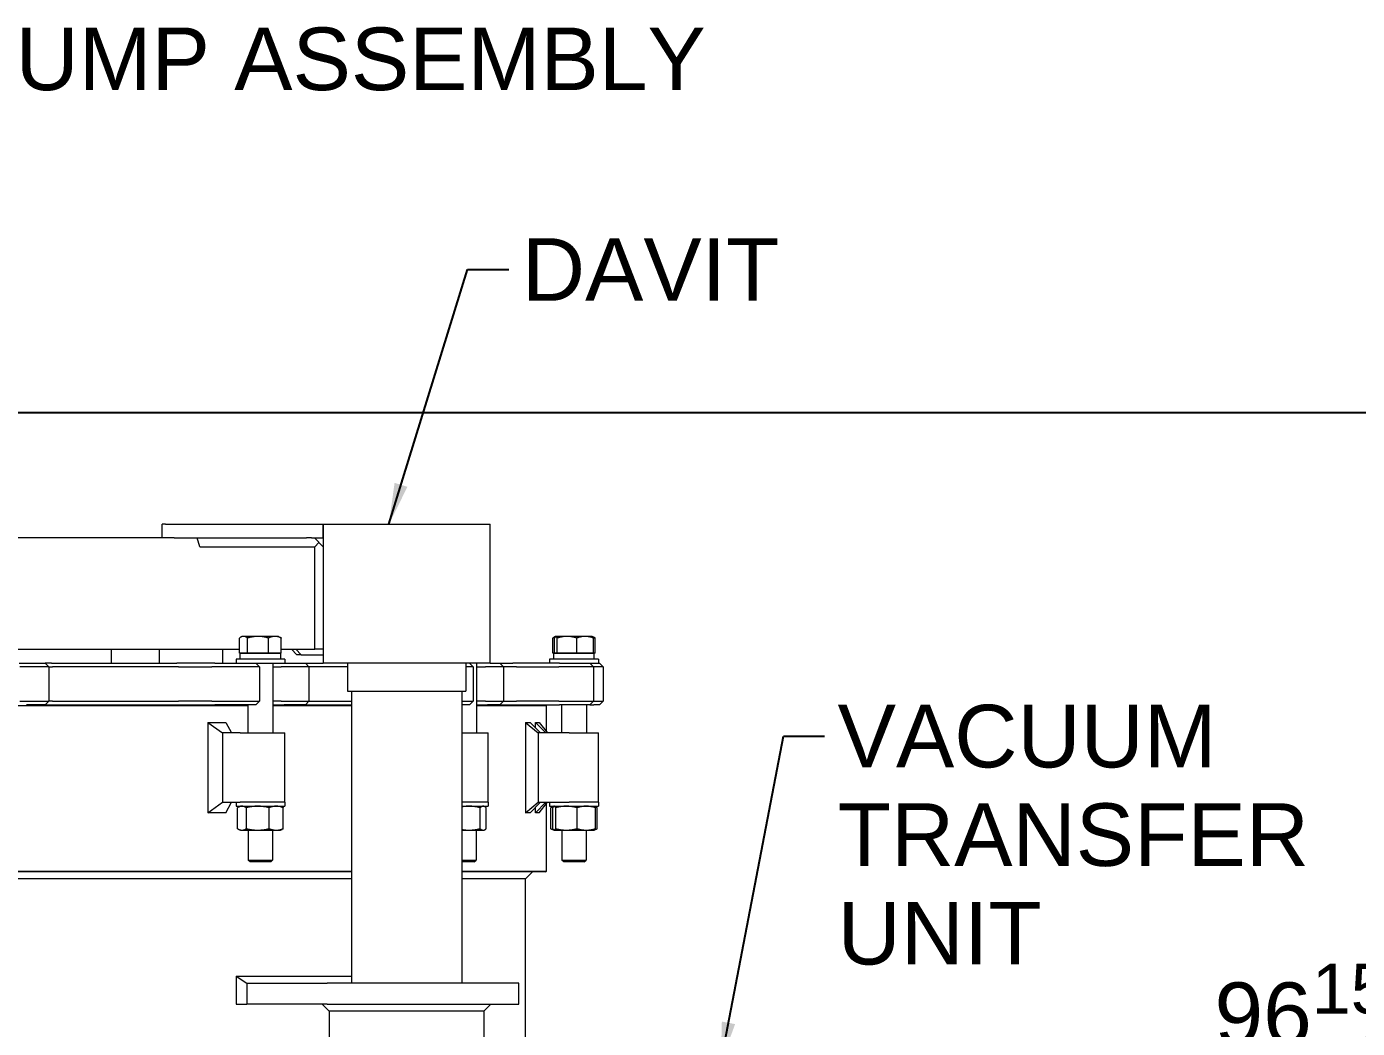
# Model space of a CAD drawing. Header units: inches. Extents: x 19 to 503, y 6 to 322.
# Drawn here: x 377.46 to 425.27, y 119.28 to 155.28 of the extents above; entities that cross this region are included whole.
import ezdxf

# ---------------------------------------------------------------- set-up
doc = ezdxf.new("R2010")
doc.units = ezdxf.units.IN
doc.header["$LTSCALE"] = 15
doc.header["$MEASUREMENT"] = 0
for name, color, linetype, lineweight in [('Dimension (ANSI)', 7, 'Continuous', 25), ('Symbol (ANSI)', 7, 'Continuous', 25), ('Visible (ANSI)', 7, 'Continuous', 50)]:
    doc.layers.add(name, color=color, linetype=linetype, lineweight=lineweight)
doc.styles.add('MEMCOR Medium', font='arial.ttf')
doc.styles.add('Standard D-E', font='arial.ttf')
doc.dimstyles.new('Default (ANSI)', dxfattribs={"dimscale": 15, "dimtxt": 0.15, "dimasz": 0.098425, "dimexe": 0.125, "dimexo": 0.0625, "dimgap": 0.031496, "dimtad": 0, "dimtih": 1, "dimtoh": 1, "dimdec": 4, "dimrnd": 1e-08, "dimzin": 3, "dimdsep": 46, "dimlunit": 5, "dimtxsty": 'MEMCOR Medium', "dimcen": 0.09, "dimdle": 0.393701, "dimclrd": 256, "dimclre": 256, "dimclrt": 256, "dimadec": 0, "dimazin": 1, "dimtfac": 0.8, "dimtofl": 0, "dimtmove": 0, "dimatfit": 3, "dimfxl": 1, "dimfrac": 1, "dimtolj": 1, "dimtzin": 4, "dimlwd": -1, "dimlwe": -1, "dimarcsym": 0})
doc.dimstyles.new('Default (ANSI)$7', dxfattribs={"dimscale": 15, "dimtxt": 0.15, "dimasz": 0.098425, "dimexe": 0.125, "dimexo": 0.0625, "dimgap": 0.031496, "dimtad": 0, "dimtih": 1, "dimtoh": 1, "dimdec": 4, "dimrnd": 1e-08, "dimzin": 3, "dimdsep": 46, "dimlunit": 5, "dimtxsty": 'MEMCOR Medium', "dimcen": 0.09, "dimdle": 0.393701, "dimclrd": 256, "dimclre": 256, "dimclrt": 256, "dimadec": 0, "dimazin": 1, "dimtfac": 0.8, "dimtofl": 0, "dimtmove": 0, "dimatfit": 3, "dimfxl": 1, "dimfrac": 1, "dimtolj": 1, "dimtzin": 4, "dimlwd": -1, "dimlwe": -1, "dimarcsym": 0})
doc.dimstyles.new('in [mm] D-E NeptuneBenson$7', dxfattribs={"dimscale": 15, "dimtxt": 0.15, "dimasz": 0.098425, "dimexe": 0.125, "dimexo": 0.063, "dimgap": 0.031496, "dimtad": 0, "dimtih": 1, "dimtoh": 1, "dimdec": 4, "dimrnd": 1e-08, "dimzin": 3, "dimdsep": 46, "dimlunit": 5, "dimtxsty": 'Standard D-E', "dimcen": 0.09, "dimdle": 0.393701, "dimclrd": 256, "dimclre": 256, "dimclrt": 256, "dimadec": 1, "dimazin": 1, "dimtfac": 1, "dimtofl": 0, "dimtmove": 0, "dimatfit": 3, "dimfxl": 1, "dimfrac": 1, "dimtolj": 1, "dimtzin": 4, "dimlwd": -1, "dimlwe": -1, "dimarcsym": 0})

# ---------------------------------------------------------------- blocks, each defined once
blk = doc.blocks.new('*D24')
at = {"layer": 'Defpoints', "color": 0, "transparency": 16777216}
for p in [(371.709, 141.416), (425.908, 141.416), (393.854, 44.463)]:
    blk.add_point(p, dxfattribs=at)
at = {"layer": 'Dimension (ANSI)', "transparency": 16777216}
for p, q in [((372.646, 141.416), (427.783, 141.416)), ((425.908, 139.94), (425.908, 125.155)), ((425.908, 45.94), (425.908, 109.677)), ((394.792, 44.463), (427.783, 44.463))]:
    blk.add_line(p, q, dxfattribs=at)
for points in [[(425.662, 139.94), (426.154, 139.94), (425.908, 141.416)], [(425.662, 45.94), (426.154, 45.94), (425.908, 44.463)]]:
    blk.add_solid(points, dxfattribs=at)
at = {"layer": 'Dimension (ANSI)', "transparency": 16777216, "char_height": 2.25, "attachment_point": 2, "style": 'MEMCOR Medium'}
for s, insert in [('\\A1; \\fArial|b0|i0;\\H2.2500;96{\\H0.8x;\\S15#16;} in', (425.908, 121.603)), ('\\A1;[2462.6 mm]{\\P\\fArial|b0|i0;\\H2.2500;SHIPPING\\P\\fArial|b0|i0;\\H2.2500;HEIGHT}', (425.908, 116.944))]:
    blk.add_mtext(s, dxfattribs=dict(at, insert=insert))

msp = doc.modelspace()

# ---------------------------------------------------------------- linework, layer by layer
at = {"layer": 'Visible (ANSI)', "linetype": 'Continuous', "lineweight": 18}
for p, q in [((382.44629, 137.40094), (382.32262, 137.40094)), ((382.32262, 136.90094), (382.32262, 137.40094)), ((382.44629, 137.40094), (387.51698, 137.40094)), ((387.51698, 137.40094), (387.69017, 137.40094)), ((387.69017, 137.40094), (388.10862, 137.40094)), ((388.10862, 136.90094), (388.10862, 137.40094)), ((388.10862, 137.40094), (388.10942, 137.40094)), ((388.10942, 137.40094), (388.86942, 137.40094)), ((388.10942, 137.40094), (388.10942, 132.40094)), ((388.86942, 137.40094), (393.34942, 137.40094)), ((393.34942, 137.40094), (394.10942, 137.40094)), ((394.10942, 132.40094), (394.10942, 137.40094)), ((382.76083, 136.90094), (364.33301, 136.90094)), ((382.76083, 136.90094), (387.51698, 136.90094)), ((383.67554, 136.58844), (383.57897, 136.90094)), ((387.69017, 136.90094), (387.51698, 136.90094)), ((387.69017, 136.90094), (388.10862, 136.90094)), ((388.10942, 136.58844), (387.79692, 136.90094)), ((388.10862, 136.90094), (388.10938, 136.90094)), ((388.10938, 136.90094), (388.10942, 136.90094)), ((388.10942, 136.90094), (388.10942, 136.58844)), ((383.67554, 136.58844), (387.81222, 136.58844)), ((387.81222, 136.58844), (387.96082, 136.73704)), ((387.81222, 132.90094), (387.81222, 136.58844)), ((385.10615, 132.76057), (385.10615, 133.30598)), ((385.20115, 133.36457), (385.1471, 133.33336)), ((385.25109, 133.36457), (385.20115, 133.36457)), ((385.77153, 133.36457), (385.25109, 133.36457)), ((385.39603, 132.76057), (385.39603, 133.30598)), ((386.37759, 133.36457), (385.77153, 133.36457)), ((386.14703, 132.76057), (386.14703, 133.30598)), ((386.51315, 133.36457), (386.37759, 133.36457)), ((386.51315, 133.36457), (386.5672, 133.33336)), ((386.60816, 132.76057), (386.60816, 133.30598)), ((396.46421, 133.3613), (396.36839, 133.30598)), ((396.36839, 132.76057), (396.36839, 133.30598)), ((396.42605, 132.76057), (396.42605, 133.30598)), ((396.46987, 133.36457), (396.46421, 133.3613)), ((396.47548, 133.36457), (396.46987, 133.36457)), ((396.87483, 133.36457), (396.47548, 133.36457)), ((396.52492, 132.76057), (396.52492, 133.30598)), ((397.52522, 133.36457), (396.87483, 133.36457)), ((397.22474, 132.76057), (397.22474, 133.30598)), ((397.78187, 133.36457), (397.52522, 133.36457)), ((397.78187, 133.36457), (397.78753, 133.3613)), ((397.78753, 133.3613), (397.88335, 133.30598)), ((397.82569, 132.76057), (397.82569, 133.30598)), ((397.88335, 132.76057), (397.88335, 133.30598)), ((376.96, 132.90094), (385.10615, 132.90094)), ((380.49814, 132.90094), (380.49814, 132.40094)), ((382.22221, 132.90094), (382.22221, 132.40094)), ((384.51254, 132.40094), (384.51254, 132.90094)), ((386.73215, 132.54156), (384.98215, 132.54156)), ((384.98215, 132.54156), (384.98215, 132.40094)), ((385.25109, 132.76057), (385.10615, 132.76057)), ((385.12765, 132.76056), (386.58665, 132.76056)), ((385.12765, 132.54156), (385.12765, 132.76056)), ((385.20115, 132.76057), (385.20115, 132.76056)), ((385.39603, 132.76057), (385.25109, 132.76057)), ((385.77153, 132.76057), (385.39603, 132.76057)), ((386.14703, 132.76057), (385.77153, 132.76057)), ((386.37759, 132.76057), (386.14703, 132.76057)), ((386.60816, 132.76057), (386.37759, 132.76057)), ((386.51315, 132.76057), (386.51315, 132.76056)), ((386.58665, 132.54156), (386.58665, 132.76056)), ((386.60816, 132.90094), (387.81222, 132.90094)), ((386.73215, 132.54156), (386.73215, 132.40094)), ((387.16817, 132.70094), (386.97796, 132.90094)), ((387.13247, 132.90094), (387.32268, 132.70094)), ((387.32268, 132.70094), (387.16817, 132.70094)), ((387.32268, 132.70094), (388.10942, 132.70094)), ((388.10942, 132.90094), (387.81222, 132.90094)), ((398.00087, 132.54156), (396.25087, 132.54156)), ((396.25087, 132.54156), (396.25087, 132.40094)), ((396.42605, 132.76057), (396.36839, 132.76057)), ((396.39637, 132.76056), (397.85537, 132.76056)), ((396.39637, 132.54156), (396.39637, 132.76056)), ((396.47548, 132.76057), (396.42605, 132.76057)), ((396.46987, 132.76057), (396.46987, 132.76056)), ((396.52492, 132.76057), (396.47548, 132.76057)), ((396.87483, 132.76057), (396.52492, 132.76057)), ((397.22474, 132.76057), (396.87483, 132.76057)), ((397.52522, 132.76057), (397.22474, 132.76057)), ((397.82569, 132.76057), (397.52522, 132.76057)), ((397.78187, 132.76057), (397.78187, 132.76056)), ((397.88335, 132.76057), (397.82569, 132.76057)), ((397.85537, 132.54156), (397.85537, 132.76056)), ((398.00087, 132.54156), (398.00087, 132.40094)), ((377.18396, 132.40094), (377.45647, 132.40094)), ((377.48665, 132.27094), (377.21284, 132.27094)), ((377.45647, 132.40094), (378.1245, 132.40094)), ((378.2545, 132.27094), (377.48665, 132.27094)), ((378.35377, 132.40094), (378.1245, 132.40094)), ((378.1245, 132.40094), (378.2545, 132.27094)), ((378.2545, 132.27094), (378.39151, 132.27094)), ((378.2545, 132.27094), (378.2545, 131.03094)), ((378.35377, 132.40094), (382.85701, 132.40094)), ((382.91829, 132.27094), (378.39151, 132.27094)), ((383.67781, 132.40094), (382.85701, 132.40094)), ((382.91829, 132.27094), (383.56972, 132.27094)), ((383.56972, 132.27094), (384.10799, 132.27094)), ((384.21608, 132.40094), (383.67781, 132.40094)), ((385.4631, 132.27094), (384.10799, 132.27094)), ((384.21608, 132.40094), (385.39502, 132.40094)), ((385.39502, 132.40094), (385.63267, 132.40094)), ((385.70187, 132.27094), (385.4631, 132.27094)), ((385.63267, 132.40094), (385.68878, 132.40094)), ((385.68878, 132.40094), (385.81878, 132.27094)), ((385.68878, 132.40094), (386.71835, 132.40094)), ((385.81878, 132.27094), (385.70187, 132.27094)), ((385.81878, 132.27094), (385.81878, 131.03094)), ((386.30465, 132.40094), (386.30465, 129.90094)), ((386.30465, 132.27094), (386.60812, 132.27094)), ((386.96058, 132.27094), (386.60812, 132.27094)), ((386.71835, 132.40094), (386.88539, 132.40094)), ((386.88539, 132.40094), (387.11284, 132.40094)), ((387.18911, 132.27094), (386.96058, 132.27094)), ((387.11284, 132.40094), (387.4724, 132.40094)), ((387.6024, 132.27094), (387.18911, 132.27094)), ((387.4724, 132.40094), (388.10942, 132.40094)), ((387.4724, 132.40094), (387.6024, 132.27094)), ((388.98442, 132.27094), (387.6024, 132.27094)), ((387.6024, 132.27094), (387.6024, 131.03094)), ((388.86942, 132.40094), (388.10942, 132.40094)), ((393.34942, 132.40094), (388.86942, 132.40094)), ((388.98442, 132.40094), (388.98442, 131.40094)), ((393.23442, 132.40094), (393.23442, 131.40094)), ((393.29401, 132.27094), (393.23442, 132.27094)), ((393.4578, 132.27094), (393.29401, 132.27094)), ((394.10942, 132.40094), (393.34942, 132.40094)), ((393.37386, 132.40094), (393.50386, 132.27094)), ((393.50386, 132.27094), (393.4578, 132.27094)), ((393.50386, 132.27094), (393.50386, 131.03094)), ((393.61632, 132.40094), (393.61632, 129.90094)), ((393.61632, 132.27094), (393.94832, 132.27094)), ((394.29884, 132.27094), (393.94832, 132.27094)), ((394.10942, 132.40094), (394.1888, 132.40094)), ((394.1888, 132.40094), (394.33655, 132.40094)), ((394.4473, 132.27094), (394.29884, 132.27094)), ((394.33655, 132.40094), (394.46536, 132.40094)), ((394.59536, 132.27094), (394.4473, 132.27094)), ((394.46536, 132.40094), (394.93281, 132.40094)), ((394.46536, 132.40094), (394.59536, 132.27094)), ((395.05721, 132.27094), (394.59536, 132.27094)), ((394.59536, 132.27094), (394.59536, 131.03094)), ((395.65858, 132.40094), (394.93281, 132.40094)), ((395.05721, 132.27094), (395.63322, 132.27094)), ((395.63322, 132.27094), (396.58348, 132.27094)), ((396.60884, 132.40094), (395.65858, 132.40094)), ((397.75125, 132.27094), (396.58348, 132.27094)), ((396.60884, 132.40094), (397.6248, 132.40094)), ((397.6248, 132.40094), (397.68837, 132.40094)), ((397.68837, 132.40094), (397.69136, 132.40094)), ((397.69136, 132.40094), (397.82136, 132.27094)), ((397.69136, 132.40094), (398.00087, 132.40094)), ((397.81512, 132.27094), (397.75125, 132.27094)), ((397.82136, 132.27094), (397.81512, 132.27094)), ((398.11045, 132.27094), (397.82136, 132.27094)), ((397.82136, 132.27094), (397.82136, 131.03094)), ((398.00087, 132.40094), (398.02786, 132.40094)), ((398.02786, 132.40094), (398.03875, 132.40094)), ((398.03875, 132.40094), (398.16875, 132.27094)), ((398.15623, 132.27094), (398.11045, 132.27094)), ((398.16875, 132.27094), (398.15623, 132.27094)), ((398.16875, 132.27094), (398.16875, 131.03094)), ((377.21284, 131.03094), (377.48665, 131.03094)), ((377.48665, 131.03094), (378.2545, 131.03094)), ((378.1245, 130.90094), (378.2545, 131.03094)), ((378.39151, 131.03094), (378.2545, 131.03094)), ((378.39151, 131.03094), (382.91829, 131.03094)), ((383.56972, 131.03094), (382.91829, 131.03094)), ((384.10799, 131.03094), (383.56972, 131.03094)), ((384.10799, 131.03094), (385.4631, 131.03094)), ((385.4631, 131.03094), (385.70187, 131.03094)), ((385.68878, 130.90094), (385.81878, 131.03094)), ((385.70187, 131.03094), (385.81878, 131.03094)), ((386.60812, 131.03094), (386.30465, 131.03094)), ((386.60812, 131.03094), (386.96058, 131.03094)), ((386.96058, 131.03094), (387.18911, 131.03094)), ((387.18911, 131.03094), (387.6024, 131.03094)), ((387.4724, 130.90094), (387.6024, 131.03094)), ((387.6024, 131.03094), (389.12442, 131.03094)), ((388.98442, 131.40094), (393.23442, 131.40094)), ((389.12442, 131.40094), (389.12442, 120.90094)), ((393.09442, 131.40094), (393.09442, 120.90094)), ((393.09442, 131.03094), (393.29401, 131.03094)), ((393.29401, 131.03094), (393.4578, 131.03094)), ((393.37386, 130.90094), (393.50386, 131.03094)), ((393.4578, 131.03094), (393.50386, 131.03094)), ((393.94832, 131.03094), (393.61632, 131.03094)), ((393.94832, 131.03094), (394.29884, 131.03094)), ((394.29884, 131.03094), (394.4473, 131.03094)), ((394.4473, 131.03094), (394.59536, 131.03094)), ((394.46536, 130.90094), (394.59536, 131.03094)), ((394.59536, 131.03094), (395.05721, 131.03094)), ((395.63322, 131.03094), (395.05721, 131.03094)), ((396.58348, 131.03094), (395.63322, 131.03094)), ((396.58348, 131.03094), (397.75125, 131.03094)), ((397.69136, 130.90094), (397.82136, 131.03094)), ((397.75125, 131.03094), (397.81512, 131.03094)), ((397.81512, 131.03094), (397.82136, 131.03094)), ((397.82136, 131.03094), (398.11045, 131.03094)), ((398.03875, 130.90094), (398.16875, 131.03094)), ((398.11045, 131.03094), (398.15623, 131.03094)), ((398.15623, 131.03094), (398.16875, 131.03094)), ((385.40965, 130.86969), (376.7515, 130.86969)), ((378.1245, 130.90094), (377.45647, 130.90094)), ((378.1245, 130.90094), (383.20026, 130.90094)), ((383.20026, 130.90094), (383.67781, 130.90094)), ((383.67781, 130.90094), (384.21608, 130.90094)), ((385.39502, 130.90094), (384.21608, 130.90094)), ((385.63267, 130.90094), (385.39502, 130.90094)), ((385.40965, 130.90094), (385.40965, 129.90094)), ((385.68878, 130.90094), (385.63267, 130.90094)), ((386.30465, 130.90094), (386.71621, 130.90094)), ((389.12442, 130.86969), (386.30465, 130.86969)), ((386.88539, 130.90094), (386.71621, 130.90094)), ((387.11284, 130.90094), (386.88539, 130.90094)), ((387.4724, 130.90094), (387.11284, 130.90094)), ((387.4724, 130.90094), (389.12442, 130.90094)), ((393.18874, 130.90094), (393.09442, 130.90094)), ((393.35175, 130.90094), (393.18874, 130.90094)), ((393.37386, 130.90094), (393.35175, 130.90094)), ((393.61632, 130.90094), (394.02055, 130.90094)), ((396.13509, 130.86969), (393.61632, 130.86969)), ((394.1888, 130.90094), (394.02055, 130.90094)), ((394.33655, 130.90094), (394.1888, 130.90094)), ((394.46536, 130.90094), (394.33655, 130.90094)), ((394.46536, 130.90094), (395.12413, 130.90094)), ((395.12413, 130.90094), (395.65858, 130.90094)), ((395.65858, 130.90094), (396.60884, 130.90094)), ((396.10384, 130.90094), (396.13509, 130.86969)), ((396.13509, 129.95309), (396.13509, 130.86969)), ((397.6248, 130.90094), (396.60884, 130.90094)), ((396.67837, 130.90094), (396.67837, 129.90094)), ((397.57337, 130.90094), (397.57337, 129.90094)), ((397.68837, 130.90094), (397.6248, 130.90094)), ((397.69136, 130.90094), (397.68837, 130.90094)), ((397.69136, 130.90094), (397.84059, 130.90094)), ((397.9823, 130.90094), (397.84059, 130.90094)), ((398.02786, 130.90094), (397.9823, 130.90094)), ((398.03875, 130.90094), (398.02786, 130.90094)), ((383.96722, 130.27579), (383.96722, 127.02609)), ((383.96722, 130.27579), (384.61151, 130.27579)), ((383.96722, 130.27579), (384.49615, 129.90094)), ((384.61151, 130.27579), (384.8136, 129.90094)), ((395.3802, 130.27579), (395.3802, 127.02609)), ((395.3802, 130.27579), (395.55383, 130.27579)), ((395.3802, 130.27579), (395.83686, 129.90094)), ((395.55383, 130.27579), (395.91999, 129.90094)), ((395.74604, 130.27579), (396.11508, 129.90094)), ((395.74604, 130.07902), (395.74604, 130.27579)), ((395.74604, 130.27579), (395.86787, 130.27579)), ((395.86787, 130.27579), (396.17827, 129.90094)), ((385.12962, 129.90094), (384.49615, 129.90094)), ((384.49615, 129.90094), (384.49615, 127.40094)), ((385.12962, 129.90094), (386.73215, 129.90094)), ((386.73215, 127.40094), (386.73215, 129.90094)), ((393.09442, 129.90094), (394.04382, 129.90094)), ((394.04382, 127.40094), (394.04382, 129.90094)), ((396.95517, 129.90094), (395.83686, 129.90094)), ((395.83686, 129.90094), (395.83686, 127.40094)), ((396.95517, 129.90094), (398.00087, 129.90094)), ((398.00087, 127.40094), (398.00087, 129.90094)), ((383.96722, 127.02609), (384.49615, 127.40094)), ((384.49615, 127.40094), (385.12962, 127.40094)), ((384.61151, 127.02609), (384.8136, 127.40094)), ((384.98215, 127.40094), (384.98215, 127.26031)), ((384.98215, 127.26031), (386.73215, 127.26031)), ((385.03403, 126.45318), (385.03403, 127.20845)), ((385.13815, 127.26031), (385.07891, 127.23269)), ((386.73215, 127.40094), (385.12962, 127.40094)), ((386.73215, 127.40094), (385.12962, 127.40094)), ((385.35174, 126.45318), (385.35174, 127.20845)), ((386.17487, 126.45318), (386.17487, 127.20845)), ((386.57615, 127.26031), (386.63539, 127.23269)), ((386.68028, 126.45318), (386.68028, 127.20845)), ((386.73215, 127.40094), (386.73215, 127.26031)), ((394.04382, 127.40094), (393.09442, 127.40094)), ((394.04382, 127.40094), (393.09442, 127.40094)), ((393.09442, 127.26031), (394.04382, 127.26031)), ((393.75588, 126.45318), (393.75588, 127.20845)), ((393.88782, 127.26031), (393.91319, 127.24849)), ((393.97076, 126.45318), (393.97076, 127.20845)), ((394.04382, 127.40094), (394.04382, 127.26031)), ((395.3802, 127.02609), (395.83686, 127.40094)), ((395.55383, 127.02609), (395.91999, 127.40094)), ((395.74604, 127.02609), (396.11508, 127.40094)), ((395.74604, 127.02609), (395.74604, 127.22286)), ((395.83686, 127.40094), (396.95517, 127.40094)), ((395.86787, 127.02609), (396.17827, 127.40094)), ((396.13509, 124.93219), (396.13509, 127.34879)), ((396.25087, 127.40094), (396.25087, 127.26031)), ((396.25087, 127.26031), (398.00087, 127.26031)), ((396.40067, 127.25742), (396.29564, 127.20845)), ((396.29564, 126.45318), (396.29564, 127.20845)), ((396.35884, 126.45318), (396.35884, 127.20845)), ((396.40687, 127.26031), (396.40067, 127.25742)), ((396.46721, 126.45318), (396.46721, 127.20845)), ((398.00087, 127.40094), (396.95517, 127.40094)), ((398.00087, 127.40094), (396.95517, 127.40094)), ((397.23424, 126.45318), (397.23424, 127.20845)), ((397.84487, 127.26031), (397.85108, 127.25742)), ((397.85108, 127.25742), (397.9561, 127.20845)), ((397.8929, 126.45318), (397.8929, 127.20845)), ((397.9561, 126.45318), (397.9561, 127.20845)), ((398.00087, 127.40094), (398.00087, 127.26031)), ((384.61151, 127.02609), (383.96722, 127.02609)), ((395.55383, 127.02609), (395.3802, 127.02609)), ((395.86787, 127.02609), (395.74604, 127.02609)), ((385.13815, 126.40131), (385.07891, 126.42894)), ((385.13815, 126.40131), (385.19288, 126.40131)), ((385.19288, 126.40131), (385.7633, 126.40131)), ((385.41965, 126.40131), (385.41965, 125.32668)), ((385.7633, 126.40131), (386.42757, 126.40131)), ((386.29465, 126.40131), (386.29465, 125.32668)), ((386.42757, 126.40131), (386.57615, 126.40131)), ((386.57615, 126.40131), (386.63539, 126.42894)), ((393.09442, 126.40131), (393.35491, 126.40131)), ((393.35491, 126.40131), (393.86332, 126.40131)), ((393.60632, 126.40131), (393.60632, 125.32668)), ((393.86332, 126.40131), (393.88782, 126.40131)), ((393.88782, 126.40131), (393.91319, 126.41314)), ((396.40067, 126.40421), (396.29564, 126.45318)), ((396.40687, 126.40131), (396.40067, 126.40421)), ((396.40687, 126.40131), (396.41302, 126.40131)), ((396.41302, 126.40131), (396.85072, 126.40131)), ((396.68837, 126.40131), (396.68837, 125.32668)), ((396.85072, 126.40131), (397.56357, 126.40131)), ((397.56337, 126.40131), (397.56337, 125.32668)), ((397.56357, 126.40131), (397.84487, 126.40131)), ((397.84487, 126.40131), (397.85108, 126.40421)), ((397.85108, 126.40421), (397.9561, 126.45318)), ((385.41965, 125.32668), (386.29465, 125.32668)), ((385.48781, 125.26056), (385.41965, 125.32668)), ((386.22649, 125.26056), (386.29465, 125.32668)), ((393.09442, 125.32668), (393.60632, 125.32668)), ((393.53816, 125.26056), (393.60632, 125.32668)), ((396.68837, 125.32668), (397.56337, 125.32668)), ((396.75653, 125.26056), (396.68837, 125.32668)), ((397.49521, 125.26056), (397.56337, 125.32668)), ((346.13265, 124.93219), (389.12442, 124.93219)), ((389.12442, 124.90094), (346.16393, 124.90094)), ((386.22649, 125.26056), (385.48781, 125.26056)), ((393.53816, 125.26056), (393.09442, 125.26056)), ((393.09442, 124.93219), (396.13509, 124.93219)), ((396.10384, 124.90094), (393.09442, 124.90094)), ((395.38357, 124.65094), (395.63357, 124.90094)), ((396.10384, 124.90094), (396.13509, 124.93219)), ((397.49521, 125.26056), (396.75653, 125.26056)), ((389.12442, 124.65094), (371.13387, 124.65094)), ((395.38357, 124.65094), (393.09442, 124.65094)), ((395.38357, 113.15094), (395.38357, 124.65094)), ((384.98651, 121.1496), (384.98651, 120.15094)), ((384.98651, 121.1496), (389.12442, 121.1496)), ((384.98651, 121.1496), (385.37126, 120.90094)), ((385.37126, 120.90094), (388.25978, 120.90094)), ((385.37126, 120.90094), (385.37126, 120.15094)), ((395.13942, 120.90094), (388.25978, 120.90094)), ((395.13942, 120.15094), (395.13942, 120.90094)), ((384.98651, 120.15094), (385.37126, 120.15094)), ((388.25978, 120.15094), (385.37126, 120.15094)), ((388.32792, 119.90094), (388.07792, 120.15094)), ((388.25978, 120.15094), (395.13942, 120.15094)), ((393.89092, 119.90094), (394.14092, 120.15094)), ((388.32792, 119.90094), (388.32792, 112.60094)), ((393.89092, 119.90094), (388.32792, 119.90094)), ((393.89092, 119.90094), (393.89092, 112.60094))]:
    msp.add_line(p, q, dxfattribs=at)
for points, weights in [([(385.25109, 133.36457), (385.18382, 133.36457), (385.10615, 133.30598)], [1, 1.0379548493, 1]), ([(385.39603, 133.30598), (385.31835, 133.36457), (385.25109, 133.36457)], [1, 1.0379548493, 1]), ([(385.77153, 133.36457), (385.59726, 133.36457), (385.39603, 133.30598)], [1, 1.0379548493, 1]), ([(386.14703, 133.30598), (385.9458, 133.36457), (385.77153, 133.36457)], [1, 1.0379548493, 1]), ([(386.37759, 133.36457), (386.27059, 133.36457), (386.14703, 133.30598)], [1, 1.0379548493, 1]), ([(386.60816, 133.30598), (386.4846, 133.36457), (386.37759, 133.36457)], [1, 1.0379548493, 1]), ([(386.5672, 133.33336), (386.58702, 133.32192), (386.60816, 133.30598)], [1.01477953359, 1.01005189042, 1]), ([(396.44642, 133.34334), (396.40914, 133.32951), (396.36839, 133.30598)], [1.01810318657, 1.01490424563, 1]), ([(396.47548, 133.36457), (396.45254, 133.36457), (396.42605, 133.30598)], [1, 1.0379548493, 1]), ([(396.52492, 133.30598), (396.49843, 133.36457), (396.47548, 133.36457)], [1, 1.0379548493, 1]), ([(396.87483, 133.36457), (396.71244, 133.36457), (396.52492, 133.30598)], [1, 1.0379548493, 1]), ([(397.22474, 133.30598), (397.03723, 133.36457), (396.87483, 133.36457)], [1, 1.0379548493, 1]), ([(397.52522, 133.36457), (397.38577, 133.36457), (397.22474, 133.30598)], [1, 1.0379548493, 1]), ([(397.82569, 133.30598), (397.66467, 133.36457), (397.52522, 133.36457)], [1, 1.0379548493, 1]), ([(397.78753, 133.3613), (397.80532, 133.35103), (397.82569, 133.30598)], [1.01375847525, 1.02892942038, 1]), ([(397.88335, 133.30598), (397.8426, 133.32951), (397.80532, 133.34334)], [1, 1.01490424563, 1.01810318657]), ([(385.19288, 127.26031), (385.11916, 127.26031), (385.03403, 127.20845)], [1, 1.0379548493, 1]), ([(385.35174, 127.20845), (385.26661, 127.26031), (385.19288, 127.26031)], [1, 1.0379548493, 1]), ([(385.7633, 127.26031), (385.5723, 127.26031), (385.35174, 127.20845)], [1, 1.0379548493, 1]), ([(386.17487, 127.20845), (385.95431, 127.26031), (385.7633, 127.26031)], [1, 1.0379548493, 1]), ([(386.42757, 127.26031), (386.31029, 127.26031), (386.17487, 127.20845)], [1, 1.0379548493, 1]), ([(386.68028, 127.20845), (386.54486, 127.26031), (386.42757, 127.26031)], [1, 1.0379548493, 1]), ([(386.63539, 127.23269), (386.65711, 127.22256), (386.68028, 127.20845)], [1.01477953359, 1.01005189042, 1]), ([(393.35491, 127.26031), (393.22895, 127.26031), (393.09442, 127.23751)], [1, 1.02537966499, 1.01681755933]), ([(393.75588, 127.20845), (393.54101, 127.26031), (393.35491, 127.26031)], [1, 1.0379548493, 1]), ([(393.86332, 127.26031), (393.81346, 127.26031), (393.75588, 127.20845)], [1, 1.0379548493, 1]), ([(393.97076, 127.20845), (393.91319, 127.26031), (393.86332, 127.26031)], [1, 1.0379548493, 1]), ([(396.38117, 127.24152), (396.34031, 127.22928), (396.29564, 127.20845)], [1.01810318657, 1.01490424563, 1]), ([(396.41302, 127.26031), (396.38788, 127.26031), (396.35884, 127.20845)], [1, 1.0379548493, 1]), ([(396.46721, 127.20845), (396.43817, 127.26031), (396.41302, 127.26031)], [1, 1.0379548493, 1]), ([(396.85072, 127.26031), (396.67273, 127.26031), (396.46721, 127.20845)], [1, 1.0379548493, 1]), ([(397.23424, 127.20845), (397.02871, 127.26031), (396.85072, 127.26031)], [1, 1.0379548493, 1]), ([(397.56357, 127.26031), (397.41073, 127.26031), (397.23424, 127.20845)], [1, 1.0379548493, 1]), ([(397.8929, 127.20845), (397.71641, 127.26031), (397.56357, 127.26031)], [1, 1.0379548493, 1]), ([(397.85108, 127.25742), (397.87058, 127.24833), (397.8929, 127.20845)], [1.01375847525, 1.02892942038, 1]), ([(397.9561, 127.20845), (397.91143, 127.22928), (397.87058, 127.24152)], [1, 1.01490424563, 1.01810318657]), ([(385.03403, 126.45318), (385.11916, 126.40131), (385.19288, 126.40131)], [1, 1.0379548493, 1]), ([(385.19288, 126.40131), (385.26661, 126.40131), (385.35174, 126.45318)], [1, 1.0379548493, 1]), ([(385.35174, 126.45318), (385.5723, 126.40131), (385.7633, 126.40131)], [1, 1.0379548493, 1]), ([(385.7633, 126.40131), (385.95431, 126.40131), (386.17487, 126.45318)], [1, 1.0379548493, 1]), ([(386.17487, 126.45318), (386.31029, 126.40131), (386.42757, 126.40131)], [1, 1.0379548493, 1]), ([(386.42757, 126.40131), (386.54486, 126.40131), (386.68028, 126.45318)], [1, 1.0379548493, 1]), ([(386.68028, 126.45318), (386.65711, 126.43907), (386.63539, 126.42894)], [1, 1.01005189042, 1.01477953359]), ([(393.09442, 126.42412), (393.22895, 126.40131), (393.35491, 126.40131)], [1.01681755933, 1.02537966499, 1]), ([(393.35491, 126.40131), (393.54101, 126.40131), (393.75588, 126.45318)], [1, 1.0379548493, 1]), ([(393.75588, 126.45318), (393.81346, 126.40131), (393.86332, 126.40131)], [1, 1.0379548493, 1]), ([(393.86332, 126.40131), (393.91319, 126.40131), (393.97076, 126.45318)], [1, 1.0379548493, 1]), ([(396.29564, 126.45318), (396.34031, 126.43235), (396.38117, 126.4201)], [1, 1.01490424563, 1.01810318657]), ([(396.35884, 126.45318), (396.38788, 126.40131), (396.41302, 126.40131)], [1, 1.0379548493, 1]), ([(396.41302, 126.40131), (396.43817, 126.40131), (396.46721, 126.45318)], [1, 1.0379548493, 1]), ([(396.46721, 126.45318), (396.67273, 126.40131), (396.85072, 126.40131)], [1, 1.0379548493, 1]), ([(396.85072, 126.40131), (397.02871, 126.40131), (397.23424, 126.45318)], [1, 1.0379548493, 1]), ([(397.23424, 126.45318), (397.41073, 126.40131), (397.56357, 126.40131)], [1, 1.0379548493, 1]), ([(397.56357, 126.40131), (397.71641, 126.40131), (397.8929, 126.45318)], [1, 1.0379548493, 1]), ([(397.8929, 126.45318), (397.87058, 126.4133), (397.85108, 126.40421)], [1, 1.02892942038, 1.01375847525]), ([(397.87058, 126.4201), (397.91143, 126.43235), (397.9561, 126.45318)], [1.01810318657, 1.01490424563, 1])]:
    msp.add_rational_spline(points, weights, degree=2, dxfattribs=at)

# ---------------------------------------------------------------- texts
at = {"layer": 'Symbol (ANSI)', "insert": (374.9627, 155.24694), "char_height": 2.2500001, "width": 26.9073943, "attachment_point": 1, "style": 'Standard D-E'}
msp.add_mtext('\\fArial|b0|i0;BUMP ASSEMBLY', dxfattribs=at)
at = {"layer": 'Symbol (ANSI)', "color": 179, "true_color": 0x262659, "insert": (395.25227, 147.67678), "char_height": 2.2500001, "width": 9.2589567, "attachment_point": 1, "style": 'MEMCOR Medium'}
msp.add_mtext('\\fArial|b0|i0;DAVIT', dxfattribs=at)
at = {"layer": 'Symbol (ANSI)', "insert": (406.59743, 130.90534), "char_height": 2.2500001, "width": 16.9453138, "attachment_point": 1, "line_spacing_factor": 0.944221, "style": 'MEMCOR Medium'}
msp.add_mtext('\\fArial|b0|i0;VACUUM\\P\\fArial|b0|i0;TRANSFER\\P\\fArial|b0|i0;UNIT', dxfattribs=at)

# ---------------------------------------------------------------- dimensions: what is measured, and where the dimension line sits
at = {"layer": 'Dimension (ANSI)'}
dim = msp.add_linear_dim(base=(425.90787, 141.41594), p1=(393.85431, 44.46344), p2=(371.70886, 141.41594), angle=90, text=' \\fArial|b0|i0;\\H2.2500;<> in\\X[2462.6 mm]{\\P\\fArial|b0|i0;\\H2.2500;SHIPPING\\P\\fArial|b0|i0;\\H2.2500;HEIGHT}', dimstyle='Default (ANSI)', override={"dimgap": 0.031496, "dimdec": 4, "dimpost": '', "dimtol": 0, "dimlim": 0, "dimtp": 0, "dimtm": 0, "dimtdec": 2, "dimatfit": 1, "dimtvp": -0.375}, dxfattribs=at)
dim.commit()
dim.dimension.update_dxf_attribs({"geometry": '*D24', "text_midpoint": (425.90787, 117.41617), "dimtype": 160})

# ---------------------------------------------------------------- leaders
at = {"layer": 'Symbol (ANSI)', "annotation_type": 0, "has_hookline": 1, "hookline_direction": 0}
for points, dimstyle, text_width in [([(368.98966, 140.00094), (373.01388, 154.12194), (374.49026, 154.12194)], 'in [mm] D-E NeptuneBenson$7', 26.64546), ([(390.47414, 137.40094), (393.30345, 146.55178), (394.77983, 146.55178)], 'Default (ANSI)$7', 8.95089), ([(402.39928, 118.02594), (404.64862, 129.78034), (406.12499, 129.78034)], 'Default (ANSI)$7', 16.82589)]:
    msp.add_leader(points, dimstyle=dimstyle, override={"dimtad": 0}, dxfattribs=dict(at, text_width=text_width))

doc.saveas('drawing.dxf')
